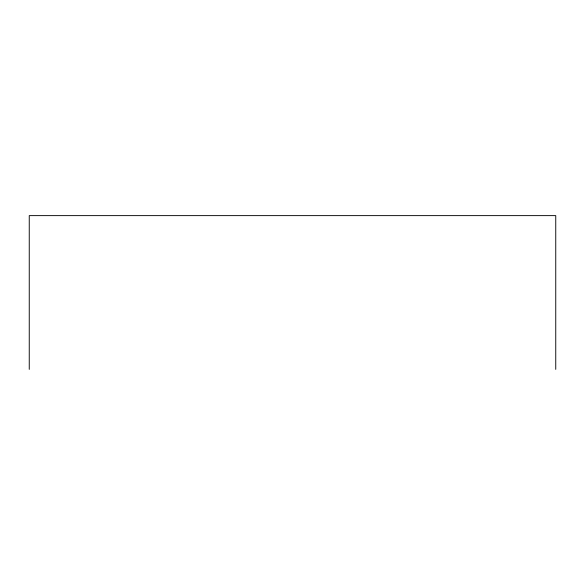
<?xml version="1.0" encoding="UTF-8"?>
<svg xmlns="http://www.w3.org/2000/svg" width="585" height="585" viewBox="0 0 585 585"><rect width="100%" height="100%" fill="white"/><g stroke="black" fill="none" stroke-linecap="round" stroke-linejoin="round"><path stroke-width="0.88" d="M555.75 369.376L555.75 215.624L29.25 215.624L29.25 369.376"/></g></svg>
